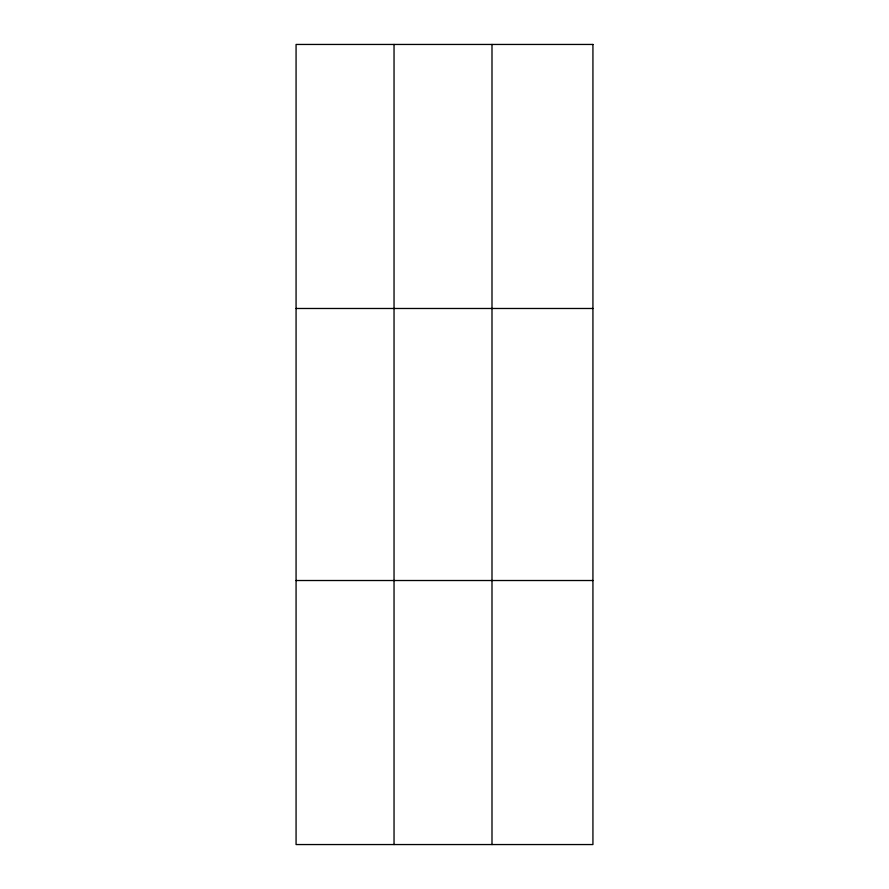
<?xml version="1.0" encoding="UTF-8"?>
<svg xmlns="http://www.w3.org/2000/svg" width="889" height="889" viewBox="0 0 889 889"><rect width="100%" height="100%" fill="white"/><g stroke="black" fill="none" stroke-linecap="round" stroke-linejoin="round"><path stroke-width="1.33" d="M394.038 44.45L394.038 844.55M491.995 44.45L491.995 844.55M296.07 308.483L592.93 308.483M296.07 580.517L592.93 580.517M592.93 44.45L592.93 844.55L296.07 844.55L296.07 44.45L592.93 44.45"/></g></svg>
